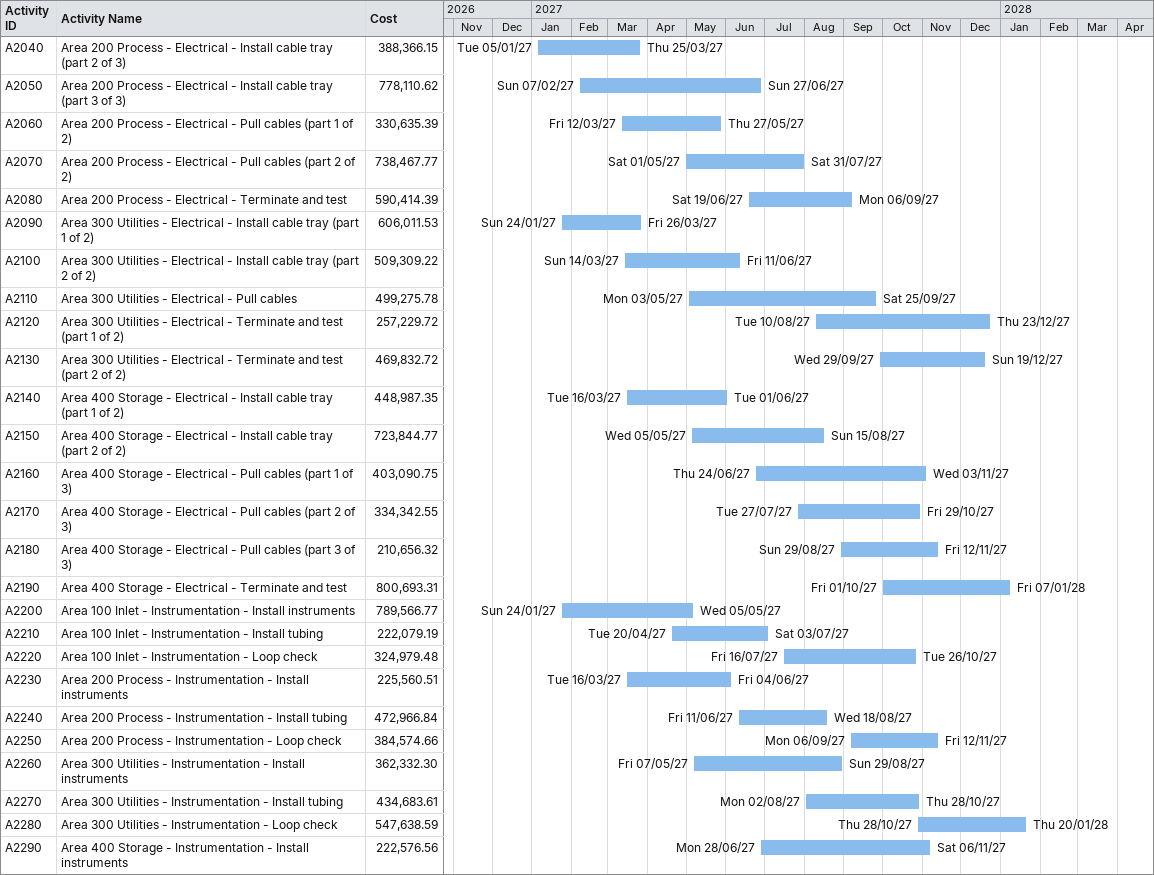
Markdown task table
| ID | Task | Start | Finish | Cost |
|---|---|---|---|---|
| A2040 | Area 200 Process - Electrical - Install cable tray (part 2 of 3) | 2027-01-05 | 2027-03-25 | 388366.15 |
| A2050 | Area 200 Process - Electrical - Install cable tray (part 3 of 3) | 2027-02-07 | 2027-06-27 | 778110.62 |
| A2060 | Area 200 Process - Electrical - Pull cables (part 1 of 2) | 2027-03-12 | 2027-05-27 | 330635.39 |
| A2070 | Area 200 Process - Electrical - Pull cables (part 2 of 2) | 2027-05-01 | 2027-07-31 | 738467.77 |
| A2080 | Area 200 Process - Electrical - Terminate and test | 2027-06-19 | 2027-09-06 | 590414.39 |
| A2090 | Area 300 Utilities - Electrical - Install cable tray (part 1 of 2) | 2027-01-24 | 2027-03-26 | 606011.53 |
| A2100 | Area 300 Utilities - Electrical - Install cable tray (part 2 of 2) | 2027-03-14 | 2027-06-11 | 509309.22 |
| A2110 | Area 300 Utilities - Electrical - Pull cables | 2027-05-03 | 2027-09-25 | 499275.78 |
| A2120 | Area 300 Utilities - Electrical - Terminate and test (part 1 of 2) | 2027-08-10 | 2027-12-23 | 257229.72 |
| A2130 | Area 300 Utilities - Electrical - Terminate and test (part 2 of 2) | 2027-09-29 | 2027-12-19 | 469832.72 |
| A2140 | Area 400 Storage - Electrical - Install cable tray (part 1 of 2) | 2027-03-16 | 2027-06-01 | 448987.35 |
| A2150 | Area 400 Storage - Electrical - Install cable tray (part 2 of 2) | 2027-05-05 | 2027-08-15 | 723844.77 |
| A2160 | Area 400 Storage - Electrical - Pull cables (part 1 of 3) | 2027-06-24 | 2027-11-03 | 403090.75 |
| A2170 | Area 400 Storage - Electrical - Pull cables (part 2 of 3) | 2027-07-27 | 2027-10-29 | 334342.55 |
| A2180 | Area 400 Storage - Electrical - Pull cables (part 3 of 3) | 2027-08-29 | 2027-11-12 | 210656.32 |
| A2190 | Area 400 Storage - Electrical - Terminate and test | 2027-10-01 | 2028-01-07 | 800693.31 |
| A2200 | Area 100 Inlet - Instrumentation - Install instruments | 2027-01-24 | 2027-05-05 | 789566.77 |
| A2210 | Area 100 Inlet - Instrumentation - Install tubing | 2027-04-20 | 2027-07-03 | 222079.19 |
| A2220 | Area 100 Inlet - Instrumentation - Loop check | 2027-07-16 | 2027-10-26 | 324979.48 |
| A2230 | Area 200 Process - Instrumentation - Install instruments | 2027-03-16 | 2027-06-04 | 225560.51 |
| A2240 | Area 200 Process - Instrumentation - Install tubing | 2027-06-11 | 2027-08-18 | 472966.84 |
| A2250 | Area 200 Process - Instrumentation - Loop check | 2027-09-06 | 2027-11-12 | 384574.66 |
| A2260 | Area 300 Utilities - Instrumentation - Install instruments | 2027-05-07 | 2027-08-29 | 362332.30 |
| A2270 | Area 300 Utilities - Instrumentation - Install tubing | 2027-08-02 | 2027-10-28 | 434683.61 |
| A2280 | Area 300 Utilities - Instrumentation - Loop check | 2027-10-28 | 2028-01-20 | 547638.59 |
| A2290 | Area 400 Storage - Instrumentation - Install instruments | 2027-06-28 | 2027-11-06 | 222576.56 |
